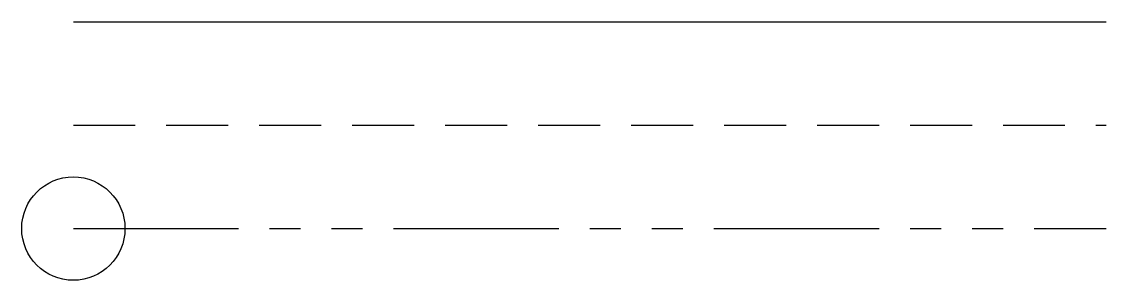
# Model space of a CAD drawing. Extents: x -5 to 100, y -5 to 20.
import ezdxf

# ---------------------------------------------------------------- set-up
doc = ezdxf.new("R2010")
doc.units = 0
doc.linetypes.add('HIDDEN', pattern=[9, 6, -3])
doc.linetypes.add('PHANTOM', pattern=[31, 16, -3, 3, -3, 3, -3])

msp = doc.modelspace()

# ---------------------------------------------------------------- linework, layer by layer
msp.add_line((0, 20), (100, 20))
at = {"linetype": 'HIDDEN'}
msp.add_line((0, 10), (100, 10), dxfattribs=at)
at = {"linetype": 'PHANTOM'}
msp.add_line((0, 0), (100, 0), dxfattribs=at)
msp.add_circle((0, 0), 5)

doc.saveas('drawing.dxf')
